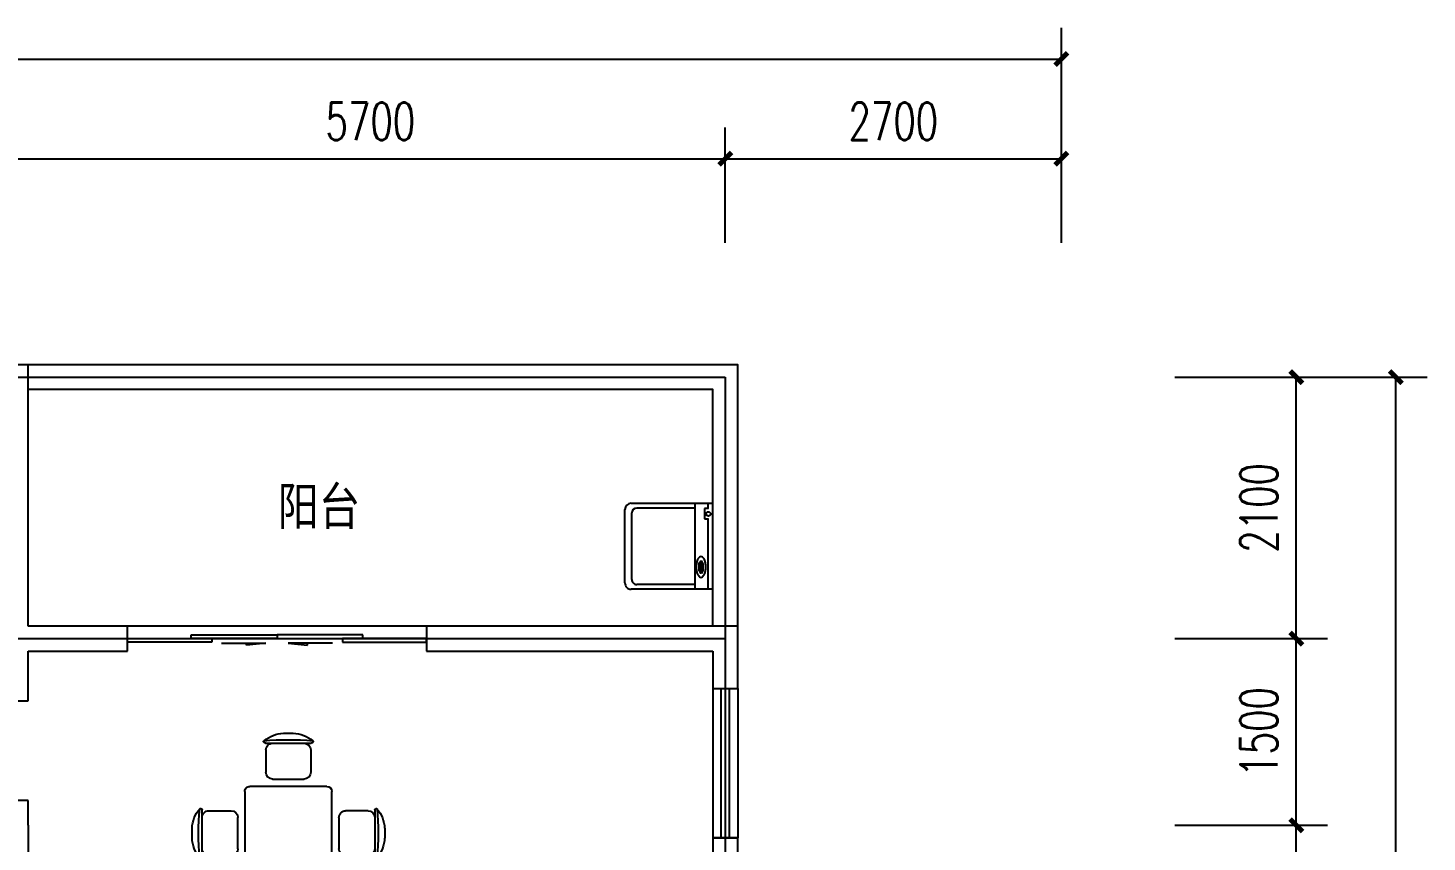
# Model space of a CAD drawing. Extents: x 62618 to 92174, y -175686 to -155872.
# Drawn here: x 80937 to 92174, y -162611 to -156072 of the extents above; entities that cross this region are included whole.
import ezdxf

# ---------------------------------------------------------------- set-up
doc = ezdxf.new("R2010")
doc.units = 0
doc.header["$LTSCALE"] = 1000
doc.header["$MEASUREMENT"] = 0
doc.layers.get('0').update_dxf_attribs({"linetype": 'CONTINUOUS'})
for name, color, linetype in [('3T_WOOD', 27, 'CONTINUOUS'), ('AXIS', 3, 'CONTINUOUS'), ('DOTE', 1, 'CONTINUOUS'), ('PUB_TEXT', 20, 'CONTINUOUS'), ('TOTHER', 7, 'CONTINUOUS'), ('WALL', 31, 'CONTINUOUS'), ('WINDOW', 4, 'CONTINUOUS'), ('厨卫', 136, 'CONTINUOUS'), ('家具', 252, 'CONTINUOUS')]:
    doc.layers.add(name, color=color, linetype=linetype)
doc.styles.add('-宋体', font='SimSun.ttf', dxfattribs={"width": 0.8})
doc.styles.add('DIM_FONT', font='SIMPLEX.shx', dxfattribs={"width": 0.7})
doc.styles.get("Standard").update_dxf_attribs({"font": 'GBENOR', "bigfont": 'GBCBIG'})

# ---------------------------------------------------------------- blocks, each defined once
blk = doc.blocks.new('A$C76C61B02')
at = {"layer": '家具'}
for p, q in [((987, 1467), (619, 1467)), ((843, 1547), (764, 1547)), ((1537, 1467), (1169, 1467)), ((1392, 1547), (1313, 1547)), ((623, 1413), (623, 1233)), ((983, 1413), (983, 1233)), ((1173, 1413), (1173, 1233)), ((1533, 1413), (1533, 1233)), ((929, 1179), (677, 1179)), ((1479, 1179), (1227, 1179)), ((428, 463), (428, 1083)), ((468, 1123), (1688, 1123)), ((1728, 1083), (1728, 463)), ((80, 589), (80, 957)), ((134, 953), (314, 953)), ((368, 647), (368, 899)), ((1788, 647), (1788, 899)), ((2022, 953), (1842, 953)), ((2076, 589), (2076, 957)), ((0, 734), (0, 813)), ((2156, 734), (2156, 813)), ((134, 593), (314, 593)), ((2022, 593), (1842, 593)), ((1688, 423), (468, 423)), ((677, 368), (929, 368)), ((1227, 368), (1479, 368)), ((623, 134), (623, 314)), ((983, 134), (983, 314)), ((1173, 134), (1173, 314)), ((1533, 134), (1533, 314)), ((619, 80), (987, 80)), ((1169, 80), (1537, 80)), ((764, 0), (843, 0)), ((1313, 0), (1392, 0))]:
    blk.add_line(p, q, dxfattribs=at)
for centre, radius, start, end in [((612, 1480), 8, 130.7265, 202.67), ((619, 1483), 16, 202.67, 270), ((771, 1294), 252, 91.7651, 130.7265), ((803, -675), 2170, 84.8023, 95.1977), ((677, 1413), 54, 90, 180), ((835, 1294), 252, 49.2735, 88.2349), ((929, 1413), 54, 0, 90), ((987, 1483), 16, 270, 337.33), ((995, 1480), 8, 337.33, 49.2735), ((1161, 1480), 8, 130.7265, 202.67), ((1169, 1483), 16, 202.67, 270), ((1321, 1294), 252, 91.7651, 130.7265), ((1353, -675), 2170, 84.8023, 95.1977), ((1227, 1413), 54, 90, 180), ((1385, 1294), 252, 49.2735, 88.2349), ((1479, 1413), 54, 0, 90), ((1537, 1483), 16, 270, 337.33), ((1544, 1480), 8, 337.33, 49.2735), ((677, 1233), 54, 180, 270), ((929, 1233), 54, 270, 0), ((1227, 1233), 54, 180, 270), ((1479, 1233), 54, 270, 0), ((468, 1083), 40, 90, 180), ((1688, 1083), 40, 0, 90), ((252, 805), 252, 139.2735, 178.2349), ((2222, 773), 2170, 174.8023, 185.1977), ((67, 965), 8, 67.33, 139.2735), ((64, 957), 16, 0, 67.33), ((134, 899), 54, 90, 180), ((314, 899), 54, 0, 90), ((1842, 899), 54, 90, 180), ((2022, 899), 54, 0, 90), ((2092, 957), 16, 112.67, 180), ((2089, 965), 8, 40.7265, 112.67), ((-66, 773), 2170, 354.8023, 5.1977), ((1904, 805), 252, 1.7651, 40.7265), ((252, 742), 252, 181.7651, 220.7265), ((1904, 742), 252, 319.2735, 358.2349), ((67, 582), 8, 220.7265, 292.67), ((64, 589), 16, 292.67, 0), ((134, 647), 54, 180, 270), ((314, 647), 54, 270, 0), ((1842, 647), 54, 180, 270), ((2022, 647), 54, 270, 0), ((2092, 589), 16, 180, 247.33), ((2089, 582), 8, 247.33, 319.2735), ((468, 463), 40, 180, 270), ((1688, 463), 40, 270, 0), ((677, 314), 54, 90, 180), ((929, 314), 54, 0, 90), ((1227, 314), 54, 90, 180), ((1479, 314), 54, 0, 90), ((677, 134), 54, 180, 270), ((929, 134), 54, 270, 0), ((1227, 134), 54, 180, 270), ((1479, 134), 54, 270, 0), ((612, 67), 8, 157.33, 229.2735), ((619, 64), 16, 90, 157.33), ((771, 252), 252, 229.2735, 268.2349), ((803, 2222), 2170, 264.8023, 275.1977), ((835, 252), 252, 271.7651, 310.7265), ((987, 64), 16, 22.67, 90), ((995, 67), 8, 310.7265, 22.67), ((1161, 67), 8, 157.33, 229.2735), ((1169, 64), 16, 90, 157.33), ((1353, 2222), 2170, 264.8023, 275.1977), ((1321, 252), 252, 229.2735, 268.2349), ((1385, 252), 252, 271.7651, 310.7265), ((1537, 64), 16, 22.67, 90), ((1544, 67), 8, 310.7265, 22.67)]:
    blk.add_arc(centre, radius, start, end, dxfattribs=at)
blk = doc.blocks.new('M_E20')
for p, q in [((345, 0), (-345, 0)), ((-302, -36), (-345, -36)), ((-302, -35), (-302, -66)), ((-302, -66), (-219, -66)), ((-219, -66), (-219, -35)), ((345, -36), (-219, -36)), ((123, -87), (123, -99)), ((133, -96), (133, -113)), ((198, -96), (133, -96)), ((198, -113), (198, -96)), ((215, -88), (215, -99)), ((-307, -144), (-307, -611)), ((133, -113), (198, -113)), ((307, -144), (307, -611)), ((267, -651), (-267, -651))]:
    blk.add_line(p, q)
blk.add_lwpolyline([(83, -94, 0.185158), (88, -107, 0.102042), (108, -122, 0.060862), (133, -130, 0.047173), (166, -133, 0.047173), (200, -130, 0.060862), (225, -122, 0.102042), (245, -107, 0.185158), (250, -94, 0.185158), (245, -82, 0.102042), (225, -67, 0.060862), (200, -59, 0.047173), (166, -56, 0.047173), (133, -59, 0.060862), (108, -67, 0.102042), (88, -82, 0.185158)], format="xyb", close=True)
for points in [[(215, -88, 0.259034), (213, -85, 0.076276), (201, -80, 0.036515), (188, -77, 0.026615), (169, -76, 0.026615), (150, -77, 0.036515), (137, -80, 0.076276), (125, -85, 0.259034), (123, -88, 0.078462), (123, -89, 0.056762)], [(215, -99, 0.259034), (213, -95, 0.076276), (201, -90, 0.036515), (188, -88, 0.026615), (169, -87, 0.026615), (150, -88, 0.036515), (137, -90, 0.076276), (125, -95, 0.259034), (123, -99, 0.259034), (125, -102, 0.056762), (133, -106, 0.036515)], [(198, -108, 0.008736), (201, -107, 0.076276), (213, -102, 0.259034), (215, -99, 0.259034)]]:
    blk.add_lwpolyline(points, format="xyb")
blk.add_circle((-259, -35), 17.5)
for centre, start, end in [((-267, -611), 180, 270), ((267, -611), 270, 0)]:
    blk.add_arc(centre, 40, start, end)
at = {"layer": 'TOTHER', "linetype": 'Continuous'}
for p, q in [((-345, -656), (-345, 0)), ((345, 0), (345, -656)), ((-345, -145), (345, -145)), ((295, -706), (-295, -706))]:
    blk.add_line(p, q, dxfattribs=at)
for centre, start, end in [((-295, -656), 180, 270), ((295, -656), 270, 0)]:
    blk.add_arc(centre, 50, start, end, dxfattribs=at)
at = {"width": 0.8, "flags": 9}
for tag in ['XSIZE', 'YSIZE']:
    blk.add_attdef(tag, (0, 0), '', height=0.5, dxfattribs=at)
blk = doc.blocks.new('$DorLib2D$00000138')
at = {"color": 0, "linetype": 'Continuous'}
for p, q in [((-0.2875, 0), (-0.2875, 0.1538)), ((-0.2875, 0.1538), (0, 0.1538)), ((0, 0.1538), (0, 0)), ((0.2875, 0.1538), (0, 0.1538)), ((0.2875, 0), (0.2875, 0.1538)), ((-0.5, -0.1399), (-0.5, 0)), ((-0.5, 0), (-0.2187, 0)), ((0, 0), (-0.2875, 0)), ((-0.2187, 0), (-0.2187, -0.1399)), ((0, 0), (0.2875, 0)), ((0.2187, 0), (0.2187, -0.1399)), ((0.5, 0), (0.2187, 0)), ((0.5, 0), (0.5, -0.1946)), ((0.5, -0.1399), (0.5, 0)), ((-0.2187, -0.1399), (-0.5, -0.1399)), ((0.2187, -0.1399), (0.5, -0.1399)), ((-0.1857, -0.186), (-0.037, -0.186)), ((-0.037, -0.186), (-0.1019, -0.2583)), ((-0.1019, -0.2583), (-0.1019, -0.186)), ((0.1857, -0.186), (0.037, -0.186)), ((0.037, -0.186), (0.1019, -0.2583)), ((0.1019, -0.2583), (0.1019, -0.186))]:
    blk.add_line(p, q, dxfattribs=at)
blk = doc.blocks.new('$TCHSYS$WIN2D')
for p, q in [((-0.5, 0.5), (0.5, 0.5)), ((-0.5, 0.5), (-0.5, -0.5)), ((0.5, 0.5), (0.5, -0.5)), ((0.5, 0.1667), (-0.5, 0.1667)), ((0.5, -0.1667), (-0.5, -0.1667)), ((-0.5, -0.5), (0.5, -0.5))]:
    blk.add_line(p, q)
blk = doc.blocks.new('_ArchTick')
at = {"color": 0, "linetype": 'ByBlock', "const_width": 0.4}
blk.add_lwpolyline([(-0.5, -0.5), (0.5, 0.5)], dxfattribs=at)

msp = doc.modelspace()

# ---------------------------------------------------------------- linework, layer by layer
at = {"layer": '3T_WOOD'}
for points in [[(86637, -160877), (86637, -158777), (80937, -158777)], [(86437, -160877), (86437, -158977), (80937, -158977)]]:
    msp.add_lwpolyline(points, dxfattribs=at)
at = {"layer": 'AXIS'}
for p, q in [((89237, -157797), (89237, -156072)), ((65437, -156322), (89237, -156322)), ((86537, -157797), (86537, -156872)), ((86537, -157797), (86537, -156872)), ((89237, -157797), (89237, -156872)), ((80837, -157122), (86537, -157122)), ((86537, -157122), (89237, -157122)), ((90149, -158877), (91374, -158877)), ((90149, -158877), (92174, -158877)), ((91124, -160977), (91124, -158877)), ((91924, -172777), (91924, -158877)), ((90149, -160977), (91374, -160977)), ((90149, -160977), (91374, -160977)), ((91124, -162477), (91124, -160977)), ((90149, -162477), (91374, -162477)), ((90149, -162477), (91374, -162477)), ((91124, -163577), (91124, -162477))]:
    msp.add_line(p, q, dxfattribs=at)
at = {"layer": 'DOTE'}
for p, q in [((68137, -158877), (86537, -158877)), ((86537, -158877), (86537, -164677)), ((80837, -160977), (86537, -160977))]:
    msp.add_line(p, q, dxfattribs=at)
at = {"layer": 'WALL'}
for p, q in [((80937, -158777), (80737, -158777)), ((80937, -160877), (80937, -158777)), ((81737, -160877), (80937, -160877)), ((81737, -161077), (81737, -160877)), ((86637, -160877), (84137, -160877)), ((84137, -160877), (84137, -161077)), ((86637, -161377), (86637, -160877)), ((80937, -161477), (80937, -161077)), ((80937, -161077), (81737, -161077)), ((84137, -161077), (86437, -161077)), ((86437, -161077), (86437, -161377)), ((86437, -161377), (86637, -161377)), ((80737, -161477), (80937, -161477)), ((80937, -162277), (80737, -162277)), ((80937, -162477), (80937, -162277)), ((80937, -162477), (80937, -164777)), ((86637, -162577), (86437, -162577)), ((86437, -162577), (86437, -163577)), ((86637, -163477), (86637, -162577))]:
    msp.add_line(p, q, dxfattribs=at)
at = {"layer": 'WINDOW'}
msp.add_line((84137, -160877), (81737, -160877), dxfattribs=at)

# ---------------------------------------------------------------- block references
at = {"layer": 'AXIS', "xscale": 100, "yscale": 100, "zscale": 100}
for p in [(89237, -156322), (86537, -157122), (89237, -157122)]:
    msp.add_blockref('_ArchTick', p, dxfattribs=at)
for p, rotation in [((86537, -157122), 180), ((91124, -158877), 90), ((91924, -158877), 90), ((91124, -160977), 270), ((91124, -160977), 90), ((91124, -162477), 90), ((91124, -162477), 270)]:
    msp.add_blockref('_ArchTick', p, dxfattribs=dict(at, rotation=rotation))
at = {"layer": 'WINDOW'}
for name, p, xscale, yscale, zscale, rotation in [('$DorLib2D$00000138', (82937, -160977), -2400, -200, -2400, 180), ('$TCHSYS$WIN2D', (86537, -161977), -1200, 200, -1200, 90)]:
    msp.add_blockref(name, p, dxfattribs=dict(at, xscale=xscale, yscale=yscale, zscale=zscale, rotation=rotation))
at = {"layer": '厨卫', "rotation": 270}
msp.add_blockref('M_E20', (86437, -160235), dxfattribs=at)
at = {"layer": '家具', "xscale": -1, "rotation": 270}
msp.add_blockref('A$C76C61B02', (82255, -163893), dxfattribs=at)

# ---------------------------------------------------------------- texts
at = {"layer": 'AXIS', "color": 7, "char_height": 300, "attachment_point": 5, "style": 'DIM_FONT'}
for s, insert in [('\\A1;5700', (83687, -156822)), ('\\A1;2700', (87887, -156822))]:
    msp.add_mtext(s, dxfattribs=dict(at, insert=insert))
at = {"layer": 'AXIS', "color": 7, "char_height": 300, "attachment_point": 5, "rotation": 90, "style": 'DIM_FONT'}
for s, insert in [('\\A1;2100', (90824, -159927)), ('\\A1;1500', (90824, -161727))]:
    msp.add_mtext(s, dxfattribs=dict(at, insert=insert))
at = {"layer": 'PUB_TEXT', "style": '-宋体', "width": 0.8}
msp.add_text('阳台', height=303.8, dxfattribs=at).set_placement((82942, -160065))

doc.saveas('drawing.dxf')
